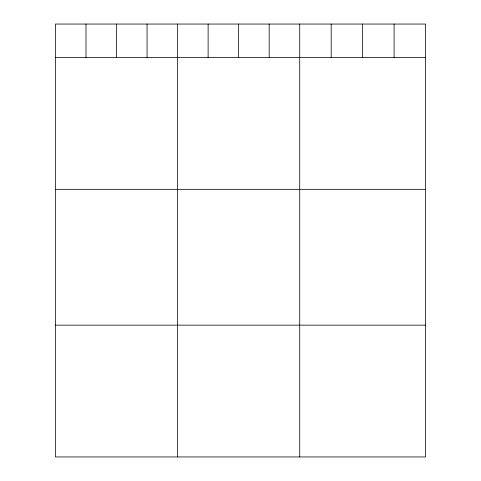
<?xml version="1.0" encoding="UTF-8"?>
<svg xmlns="http://www.w3.org/2000/svg" width="481" height="481" viewBox="0 0 481 481"><rect width="100%" height="100%" fill="white"/><g stroke="black" fill="none" stroke-linecap="round" stroke-linejoin="round"><path stroke-width="0.72" d="M425.541 57.534L425.541 456.95L55.459 456.95L55.459 24.05L425.541 24.05L425.541 57.534L55.459 57.534M55.459 189.34L425.541 189.34M55.459 325.144L425.541 325.144M394.083 24.05L394.083 57.534M362.626 24.05L362.626 57.534M331.168 24.05L331.168 57.534M299.711 24.05L299.711 456.95M269.18 24.05L269.18 57.534M238.648 24.05L238.648 57.534M208.117 24.05L208.117 57.534M177.585 24.05L177.585 456.95M147.054 24.05L147.054 57.534M116.522 24.05L116.522 57.534M85.991 24.05L85.991 57.534"/></g></svg>
